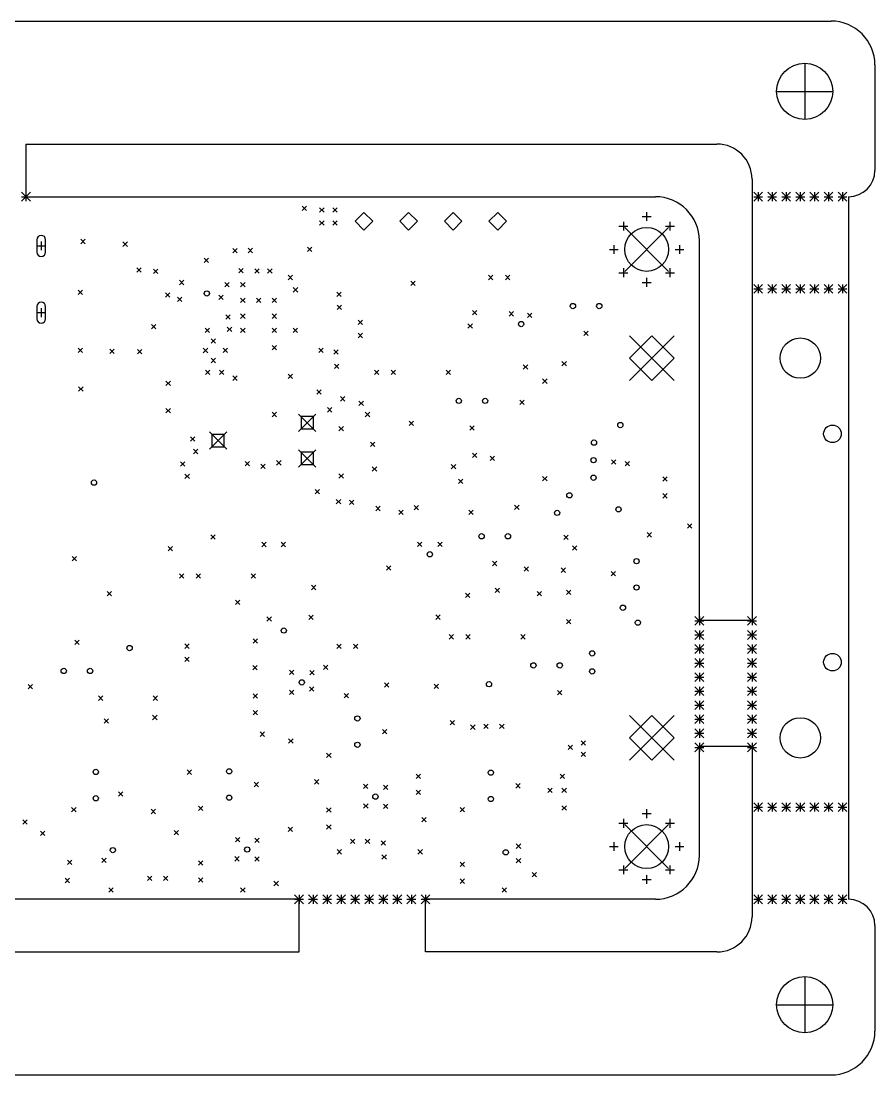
# Model space of a CAD drawing. Extents: x 101.4 to 193.5, y -168 to -75.
# Drawn here: x 144.9 to 193.5, y -135 to -75 of the extents above; entities that cross this region are included whole.
import ezdxf

# ---------------------------------------------------------------- set-up
doc = ezdxf.new("R2010")
doc.units = 0
doc.layers.add('BLACK', color=7, linetype='CONTINUOUS')

msp = doc.modelspace()

# ---------------------------------------------------------------- linework, layer by layer
at = {"layer": 'BLACK', "linetype": 'CONTINUOUS'}
for p, q in [((106, -75), (191, -75)), ((189.5, -77.4), (189.5, -80.6)), ((193.5, -77.5), (193.5, -83.5)), ((187.9, -79), (191.1, -79)), ((145.15, -82), (184.5, -82)), ((145.15, -82), (145.15, -85)), ((186.5, -84), (186.5, -109.1)), ((144.9, -84.75), (145.4, -85.25)), ((145.4, -84.75), (144.9, -85.25)), ((144.9, -85), (145.4, -85)), ((145.15, -84.75), (145.15, -85.25)), ((145.15, -85), (181, -85)), ((186.6, -84.75), (187.1, -85.25)), ((187.1, -84.75), (186.6, -85.25)), ((186.6, -85), (187.1, -85)), ((186.85, -84.75), (186.85, -85.25)), ((187.4, -84.75), (187.9, -85.25)), ((187.9, -84.75), (187.4, -85.25)), ((187.4, -85), (187.9, -85)), ((187.65, -84.75), (187.65, -85.25)), ((188.2, -84.75), (188.7, -85.25)), ((188.7, -84.75), (188.2, -85.25)), ((188.2, -85), (188.7, -85)), ((188.45, -84.75), (188.45, -85.25)), ((189, -84.75), (189.5, -85.25)), ((189.5, -84.75), (189, -85.25)), ((189, -85), (189.5, -85)), ((189.25, -84.75), (189.25, -85.25)), ((189.8, -84.75), (190.3, -85.25)), ((190.3, -84.75), (189.8, -85.25)), ((189.8, -85), (190.3, -85)), ((190.05, -84.75), (190.05, -85.25)), ((190.6, -84.75), (191.1, -85.25)), ((191.1, -84.75), (190.6, -85.25)), ((190.6, -85), (191.1, -85)), ((190.85, -84.75), (190.85, -85.25)), ((191.4, -84.75), (191.9, -85.25)), ((191.9, -84.75), (191.4, -85.25)), ((191.4, -85), (191.9, -85)), ((191.65, -84.75), (191.65, -85.25)), ((192, -85), (192, -125)), ((160.875, -85.54), (161.125, -85.79)), ((161.125, -85.54), (160.875, -85.79)), ((161.875, -85.625), (162.125, -85.875)), ((162.125, -85.625), (161.875, -85.875)), ((162.625, -85.625), (162.875, -85.875)), ((162.875, -85.625), (162.625, -85.875)), ((161.875, -86.375), (162.125, -86.625)), ((162.125, -86.375), (161.875, -86.625)), ((162.625, -86.375), (162.875, -86.625)), ((162.875, -86.375), (162.625, -86.625)), ((164.4, -85.9), (163.9, -86.4)), ((163.9, -86.4), (164.4, -86.9)), ((164.9, -86.4), (164.4, -85.9)), ((164.4, -86.9), (164.9, -86.4)), ((166.94, -85.9), (166.44, -86.4)), ((166.44, -86.4), (166.94, -86.9)), ((167.44, -86.4), (166.94, -85.9)), ((166.94, -86.9), (167.44, -86.4)), ((169.479999, -85.9), (168.979999, -86.4)), ((168.979999, -86.4), (169.479999, -86.9)), ((169.979999, -86.4), (169.479999, -85.9)), ((169.479999, -86.9), (169.979999, -86.4)), ((172.02, -85.9), (171.52, -86.4)), ((171.52, -86.4), (172.02, -86.9)), ((172.52, -86.4), (172.02, -85.9)), ((172.02, -86.9), (172.52, -86.4)), ((180.25, -86.125), (180.75, -86.125)), ((180.5, -85.875), (180.5, -86.375)), ((178.924175, -86.674175), (179.424175, -86.674175)), ((179.174175, -86.424175), (179.174175, -86.924175)), ((179.25, -86.75), (181.75, -89.25)), ((181.75, -86.75), (179.25, -89.25)), ((181.575825, -86.674175), (182.075825, -86.674175)), ((181.825825, -86.424175), (181.825825, -86.924175)), ((145.77, -87.45), (145.77, -88.15)), ((146.02, -87.55), (146.02, -88.05)), ((146.27, -88.15), (146.27, -87.45)), ((148.275, -87.425), (148.525, -87.675)), ((148.525, -87.425), (148.275, -87.675)), ((150.675, -87.575), (150.925, -87.825)), ((150.925, -87.575), (150.675, -87.825)), ((183.5, -109.1), (183.5, -87.5)), ((145.77, -87.8), (146.27, -87.8)), ((156.931382, -87.951616), (157.181382, -88.201616)), ((157.181382, -87.951616), (156.931382, -88.201616)), ((157.80109, -87.938475), (158.05109, -88.188475)), ((158.05109, -87.938475), (157.80109, -88.188475)), ((161.182053, -87.875055), (161.432053, -88.125055)), ((161.432053, -87.875055), (161.182053, -88.125055)), ((178.375, -88), (178.875, -88)), ((178.625, -87.75), (178.625, -88.25)), ((182.125, -88), (182.625, -88)), ((182.375, -87.75), (182.375, -88.25)), ((155.300002, -88.5), (155.550002, -88.75)), ((155.550002, -88.5), (155.300002, -88.75)), ((151.45588, -89.04412), (151.70588, -89.29412)), ((151.70588, -89.04412), (151.45588, -89.29412)), ((152.415, -89.125), (152.665, -89.375)), ((152.665, -89.125), (152.415, -89.375)), ((157.276246, -89.077493), (157.526246, -89.327493)), ((157.526246, -89.077493), (157.276246, -89.327493)), ((158.187427, -89.099853), (158.437427, -89.349853)), ((158.437427, -89.099853), (158.187427, -89.349853)), ((158.912347, -89.110673), (159.162347, -89.360673)), ((159.162347, -89.110673), (158.912347, -89.360673)), ((178.924175, -89.325825), (179.424175, -89.325825)), ((179.174175, -89.075825), (179.174175, -89.575825)), ((181.575825, -89.325825), (182.075825, -89.325825)), ((181.825825, -89.075825), (181.825825, -89.575825)), ((153.888909, -89.75755), (154.138909, -90.00755)), ((154.138909, -89.75755), (153.888909, -90.00755)), ((156.475, -89.875), (156.725, -90.125)), ((156.725, -89.875), (156.475, -90.125)), ((157.375, -89.875), (157.625, -90.125)), ((157.625, -89.875), (157.375, -90.125)), ((160.075, -89.475), (160.325, -89.725)), ((160.325, -89.475), (160.075, -89.725)), ((167.075001, -89.8), (167.325001, -90.05)), ((167.325001, -89.8), (167.075001, -90.05)), ((171.494999, -89.475), (171.744999, -89.725)), ((171.744999, -89.475), (171.494999, -89.725)), ((172.454999, -89.475), (172.704999, -89.725)), ((172.704999, -89.475), (172.454999, -89.725)), ((180.25, -89.875), (180.75, -89.875)), ((180.5, -89.625), (180.5, -90.125)), ((186.6, -90), (187.1, -90.5)), ((187.1, -90), (186.6, -90.5)), ((186.85, -90), (186.85, -90.5)), ((187.4, -90), (187.9, -90.5)), ((187.9, -90), (187.4, -90.5)), ((187.65, -90), (187.65, -90.5)), ((188.2, -90), (188.7, -90.5)), ((188.7, -90), (188.2, -90.5)), ((188.45, -90), (188.45, -90.5)), ((189, -90), (189.5, -90.5)), ((189.5, -90), (189, -90.5)), ((189.25, -90), (189.25, -90.5)), ((189.8, -90), (190.3, -90.5)), ((190.3, -90), (189.8, -90.5)), ((190.05, -90), (190.05, -90.5)), ((190.6, -90), (191.1, -90.5)), ((191.1, -90), (190.6, -90.5)), ((190.85, -90), (190.85, -90.5)), ((191.4, -90), (191.9, -90.5)), ((191.9, -90), (191.4, -90.5)), ((191.65, -90), (191.65, -90.5)), ((148.125, -90.325), (148.375, -90.575)), ((148.375, -90.325), (148.125, -90.575)), ((153.094106, -90.463001), (153.344106, -90.713001)), ((153.344106, -90.463001), (153.094106, -90.713001)), ((160.375, -90.175), (160.625, -90.425)), ((160.625, -90.175), (160.375, -90.425)), ((162.845028, -90.429923), (163.095028, -90.679923)), ((163.095028, -90.429923), (162.845028, -90.679923)), ((186.6, -90.25), (187.1, -90.25)), ((187.4, -90.25), (187.9, -90.25)), ((188.2, -90.25), (188.7, -90.25)), ((189, -90.25), (189.5, -90.25)), ((189.8, -90.25), (190.3, -90.25)), ((190.6, -90.25), (191.1, -90.25)), ((191.4, -90.25), (191.9, -90.25)), ((153.773652, -90.720457), (154.023652, -90.970457)), ((154.023652, -90.720457), (153.773652, -90.970457)), ((156.130943, -90.608767), (156.380943, -90.858767)), ((156.380943, -90.608767), (156.130943, -90.858767)), ((157.375, -90.775), (157.625, -91.025)), ((157.625, -90.775), (157.375, -91.025)), ((158.275, -90.774999), (158.525, -91.024999)), ((158.525, -90.774999), (158.275, -91.024999)), ((159.175, -90.775), (159.425, -91.025)), ((159.425, -90.775), (159.175, -91.025)), ((162.875, -91.171446), (163.125, -91.421446)), ((163.125, -91.171446), (162.875, -91.421446)), ((145.77, -91.25), (145.77, -91.95)), ((145.77, -91.6), (146.27, -91.6)), ((146.02, -91.35), (146.02, -91.85)), ((146.27, -91.95), (146.27, -91.25)), ((156.535457, -91.729539), (156.785457, -91.979539)), ((156.785457, -91.729539), (156.535457, -91.979539)), ((157.375, -91.675), (157.625, -91.925)), ((157.625, -91.675), (157.375, -91.925)), ((159.175, -91.675), (159.425, -91.925)), ((159.425, -91.675), (159.175, -91.925)), ((170.575, -91.475), (170.825, -91.725)), ((170.825, -91.475), (170.575, -91.725)), ((172.669858, -91.543938), (172.919858, -91.793938)), ((172.919858, -91.543938), (172.669858, -91.793938)), ((173.715067, -91.634931), (173.965067, -91.884931)), ((173.965067, -91.634931), (173.715067, -91.884931)), ((152.295, -92.275), (152.545, -92.525)), ((152.545, -92.275), (152.295, -92.525)), ((164.075, -92.024997), (164.325, -92.274997)), ((164.325, -92.024997), (164.075, -92.274997)), ((170.322147, -92.23276), (170.572147, -92.48276)), ((170.572147, -92.23276), (170.322147, -92.48276)), ((155.34883, -92.48312), (155.59883, -92.73312)), ((155.59883, -92.48312), (155.34883, -92.73312)), ((156.615063, -92.425), (156.865063, -92.675)), ((156.865063, -92.425), (156.615063, -92.675)), ((157.375, -92.475), (157.625, -92.725)), ((157.625, -92.475), (157.375, -92.725)), ((159.175, -92.475), (159.425, -92.725)), ((159.425, -92.475), (159.175, -92.725)), ((160.363909, -92.475), (160.613909, -92.725)), ((160.613909, -92.475), (160.363909, -92.725)), ((164.075, -92.775), (164.325, -93.025)), ((164.325, -92.775), (164.075, -93.025)), ((176.924998, -92.65), (177.174998, -92.9)), ((177.174998, -92.65), (176.924998, -92.9)), ((179.5314, -92.92), (182.0714, -95.46)), ((182.0714, -92.92), (179.5314, -95.46)), ((180.8014, -92.92), (179.5314, -94.19)), ((182.0714, -94.19), (180.8014, -92.92)), ((155.697004, -93.090391), (155.947004, -93.340391)), ((155.947004, -93.090391), (155.697004, -93.340391)), ((159.175, -93.475), (159.425, -93.725)), ((159.425, -93.475), (159.175, -93.725)), ((148.125, -93.625), (148.375, -93.875)), ((148.375, -93.625), (148.125, -93.875)), ((149.925, -93.675), (150.175, -93.925)), ((150.175, -93.675), (149.925, -93.925)), ((151.501313, -93.701313), (151.751313, -93.951313)), ((151.751313, -93.701313), (151.501313, -93.951313)), ((155.250955, -93.629873), (155.500955, -93.879873)), ((155.500955, -93.629873), (155.250955, -93.879873)), ((155.7, -94.199071), (155.95, -94.449071)), ((155.95, -94.199071), (155.7, -94.449071)), ((156.375, -93.625), (156.625, -93.875)), ((156.625, -93.625), (156.375, -93.875)), ((161.82269, -93.625243), (162.07269, -93.875243)), ((162.07269, -93.625243), (161.82269, -93.875243)), ((162.675, -93.714376), (162.925, -93.964376)), ((162.925, -93.714376), (162.675, -93.964376)), ((179.5314, -94.19), (180.8014, -95.46)), ((180.8014, -95.46), (182.0714, -94.19)), ((162.724671, -94.527983), (162.974671, -94.777983)), ((162.974671, -94.527983), (162.724671, -94.777983)), ((173.475, -94.575), (173.725, -94.825)), ((173.725, -94.575), (173.475, -94.825)), ((175.675, -94.375), (175.925, -94.625)), ((175.925, -94.375), (175.675, -94.625)), ((155.375, -94.875), (155.625, -95.125)), ((155.625, -94.875), (155.375, -95.125)), ((156.175, -94.875), (156.425, -95.125)), ((156.425, -94.875), (156.175, -95.125)), ((156.925201, -95.206562), (157.175201, -95.456562)), ((157.175201, -95.206562), (156.925201, -95.456562)), ((160.075, -95.099998), (160.325, -95.349998)), ((160.325, -95.099998), (160.075, -95.349998)), ((164.995001, -94.875001), (165.245001, -95.125001)), ((165.245001, -94.875001), (164.995001, -95.125001)), ((165.955001, -94.875001), (166.205001, -95.125001)), ((166.205001, -94.875001), (165.955001, -95.125001)), ((169.075001, -94.875001), (169.325001, -95.125001)), ((169.325001, -94.875001), (169.075001, -95.125001)), ((174.575, -95.375), (174.825, -95.625)), ((174.825, -95.375), (174.575, -95.625)), ((148.15, -95.825001), (148.4, -96.075001)), ((148.4, -95.825001), (148.15, -96.075001)), ((153.125, -95.5), (153.375, -95.75)), ((153.375, -95.5), (153.125, -95.75)), ((161.70707, -95.99293), (161.95707, -96.24293)), ((161.95707, -95.99293), (161.70707, -96.24293)), ((163.067461, -96.382539), (163.317461, -96.632539)), ((163.317461, -96.382539), (163.067461, -96.632539)), ((173.275, -96.575), (173.525, -96.825)), ((173.525, -96.575), (173.275, -96.825)), ((153.125, -97.05), (153.375, -97.3)), ((153.375, -97.05), (153.125, -97.3)), ((162.32307, -97.009122), (162.57307, -97.259122)), ((162.57307, -97.009122), (162.32307, -97.259122)), ((164.115083, -96.634917), (164.365083, -96.884917)), ((164.365083, -96.634917), (164.115083, -96.884917)), ((159.175, -97.275), (159.425, -97.525)), ((159.425, -97.275), (159.175, -97.525)), ((160.6747, -97.3737), (161.6653, -98.3643)), ((161.6653, -97.3737), (160.6747, -98.3643)), ((161.520233, -97.518767), (160.819767, -97.518767)), ((160.819767, -97.518767), (160.819767, -98.219233)), ((161.520233, -98.219233), (161.520233, -97.518767)), ((164.475, -97.275), (164.725, -97.525)), ((164.725, -97.275), (164.475, -97.525)), ((166.975, -97.775), (167.225, -98.025)), ((167.225, -97.775), (166.975, -98.025)), ((155.5947, -98.3897), (156.5853, -99.3803)), ((156.5853, -98.3897), (155.5947, -99.3803)), ((160.819767, -98.219233), (161.520233, -98.219233)), ((162.975, -98.075), (163.225, -98.325)), ((163.225, -98.075), (162.975, -98.325)), ((170.425, -98.050001), (170.675, -98.300001)), ((170.675, -98.050001), (170.425, -98.300001)), ((154.525, -98.675), (154.775, -98.925)), ((154.775, -98.675), (154.525, -98.925)), ((156.440233, -98.534767), (155.739767, -98.534767)), ((155.739767, -98.534767), (155.739767, -99.235233)), ((156.440233, -99.235233), (156.440233, -98.534767)), ((164.775, -98.975), (165.025, -99.225)), ((165.025, -98.975), (164.775, -99.225)), ((154.688445, -99.381337), (154.938445, -99.631337)), ((154.938445, -99.381337), (154.688445, -99.631337)), ((155.739767, -99.235233), (156.440233, -99.235233)), ((160.6747, -99.4057), (161.6653, -100.3963)), ((161.6653, -99.4057), (160.6747, -100.3963)), ((161.520233, -99.550767), (160.819767, -99.550767)), ((160.819767, -99.550767), (160.819767, -100.251233)), ((161.520233, -100.251233), (161.520233, -99.550767)), ((170.575, -99.6), (170.825, -99.85)), ((170.825, -99.6), (170.575, -99.85)), ((153.946723, -100.089184), (154.196723, -100.339184)), ((154.196723, -100.089184), (153.946723, -100.339184)), ((157.625, -100.075), (157.875, -100.325)), ((157.875, -100.075), (157.625, -100.325)), ((159.425, -100.025), (159.675, -100.275)), ((159.675, -100.025), (159.425, -100.275)), ((171.584999, -99.775), (171.834999, -100.025)), ((171.834999, -99.775), (171.584999, -100.025)), ((178.499002, -99.975), (178.749002, -100.225)), ((178.749002, -99.975), (178.499002, -100.225)), ((179.275, -100.075), (179.525, -100.325)), ((179.525, -100.075), (179.275, -100.325)), ((154.206087, -100.792913), (154.456087, -101.042913)), ((154.456087, -100.792913), (154.206087, -101.042913)), ((158.525, -100.225), (158.775, -100.475)), ((158.775, -100.225), (158.525, -100.475)), ((160.819767, -100.251233), (161.520233, -100.251233)), ((162.975, -100.775), (163.225, -101.025)), ((163.225, -100.775), (162.975, -101.025)), ((164.875, -100.375), (165.125, -100.625)), ((165.125, -100.375), (164.875, -100.625)), ((169.375, -100.25), (169.625, -100.5)), ((169.625, -100.25), (169.375, -100.5)), ((169.775, -101.075), (170.025, -101.325)), ((170.025, -101.075), (169.775, -101.325)), ((174.575, -100.926), (174.825, -101.176)), ((174.825, -100.926), (174.575, -101.176)), ((181.424999, -100.945), (181.674999, -101.195)), ((181.674999, -100.945), (181.424999, -101.195)), ((161.624909, -101.668398), (161.874909, -101.918398)), ((161.874909, -101.668398), (161.624909, -101.918398)), ((181.424999, -101.905), (181.674999, -102.155)), ((181.674999, -101.905), (181.424999, -102.155)), ((162.82561, -102.244757), (163.07561, -102.494757)), ((163.07561, -102.244757), (162.82561, -102.494757)), ((163.575, -102.275), (163.825, -102.525)), ((163.825, -102.275), (163.575, -102.525)), ((167.255, -102.582503), (167.505, -102.832503)), ((167.505, -102.582503), (167.255, -102.832503)), ((172.982148, -102.560704), (173.232148, -102.810704)), ((173.232148, -102.560704), (172.982148, -102.810704)), ((165.075, -102.625), (165.325, -102.875)), ((165.325, -102.625), (165.075, -102.875)), ((166.385158, -102.85), (166.635158, -103.1)), ((166.635158, -102.85), (166.385158, -103.1)), ((170.375, -102.85), (170.625, -103.1)), ((170.625, -102.85), (170.375, -103.1)), ((182.824999, -103.625), (183.074999, -103.875)), ((183.074999, -103.625), (182.824999, -103.875)), ((155.676344, -104.256385), (155.926344, -104.506385)), ((155.926344, -104.256385), (155.676344, -104.506385)), ((175.775, -104.275), (176.025, -104.525)), ((176.025, -104.275), (175.775, -104.525)), ((180.525, -104.125), (180.775, -104.375)), ((180.775, -104.125), (180.525, -104.375)), ((153.252999, -104.916172), (153.502999, -105.166172)), ((153.502999, -104.916172), (153.252999, -105.166172)), ((158.575, -104.675), (158.825, -104.925)), ((158.825, -104.675), (158.575, -104.925)), ((159.675, -104.675), (159.925, -104.925)), ((159.925, -104.675), (159.675, -104.925)), ((167.446946, -104.663553), (167.696946, -104.913553)), ((167.696946, -104.663553), (167.446946, -104.913553)), ((168.602127, -104.658906), (168.852127, -104.908906)), ((168.852127, -104.658906), (168.602127, -104.908906)), ((176.275, -104.875), (176.525, -105.125)), ((176.525, -104.875), (176.275, -105.125)), ((147.775, -105.475), (148.025, -105.725)), ((148.025, -105.475), (147.775, -105.725)), ((165.685159, -106.007341), (165.935159, -106.257341)), ((165.935159, -106.007341), (165.685159, -106.257341)), ((171.724999, -105.757503), (171.974999, -106.007503)), ((171.974999, -105.757503), (171.724999, -106.007503)), ((173.516255, -106.064348), (173.766255, -106.314348)), ((173.766255, -106.064348), (173.516255, -106.314348)), ((175.636091, -106.136091), (175.886091, -106.386091)), ((175.886091, -106.136091), (175.636091, -106.386091)), ((153.887501, -106.474999), (154.137501, -106.724999)), ((154.137501, -106.474999), (153.887501, -106.724999)), ((154.847501, -106.474998), (155.097501, -106.724998)), ((155.097501, -106.474998), (154.847501, -106.724998)), ((157.967501, -106.474999), (158.217501, -106.724999)), ((158.217501, -106.474999), (157.967501, -106.724999)), ((178.475, -106.341312), (178.725, -106.591312)), ((178.725, -106.341312), (178.475, -106.591312)), ((161.414585, -107.125), (161.664585, -107.375)), ((161.664585, -107.125), (161.414585, -107.375)), ((171.875, -107.282501), (172.125, -107.532501)), ((172.125, -107.282501), (171.875, -107.532501)), ((149.775, -107.475), (150.025, -107.725)), ((150.025, -107.475), (149.775, -107.725)), ((157.075, -107.975), (157.325, -108.225)), ((157.325, -107.975), (157.075, -108.225)), ((170.175, -107.575), (170.425, -107.825)), ((170.425, -107.575), (170.175, -107.825)), ((174.254908, -107.475001), (174.504908, -107.725001)), ((174.504908, -107.475001), (174.254908, -107.725001)), ((175.925001, -107.402817), (176.175001, -107.652817)), ((176.175001, -107.402817), (175.925001, -107.652817)), ((158.875, -108.925), (159.125, -109.175)), ((159.125, -108.925), (158.875, -109.175)), ((161.257501, -108.825), (161.507501, -109.075)), ((161.507501, -108.825), (161.257501, -109.075)), ((168.491428, -108.813611), (168.741428, -109.063611)), ((168.741428, -108.813611), (168.491428, -109.063611)), ((175.925, -109.075), (176.175, -109.325)), ((176.175, -109.075), (175.925, -109.325)), ((183.25, -108.9), (183.75, -109.4)), ((183.75, -108.9), (183.25, -109.4)), ((183.25, -109.15), (183.75, -109.15)), ((183.5, -108.9), (183.5, -109.4)), ((183.5, -109.1), (186.5, -109.1)), ((186.25, -108.9), (186.75, -109.4)), ((186.75, -108.9), (186.25, -109.4)), ((186.25, -109.15), (186.75, -109.15)), ((186.5, -108.9), (186.5, -109.4)), ((183.25, -109.700001), (183.75, -110.200001)), ((183.75, -109.700001), (183.25, -110.200001)), ((183.5, -109.700001), (183.5, -110.200001)), ((186.25, -109.7), (186.75, -110.2)), ((186.75, -109.7), (186.25, -110.2)), ((186.5, -109.7), (186.5, -110.2)), ((147.925, -110.25), (148.175, -110.5)), ((148.175, -110.25), (147.925, -110.5)), ((158.082501, -110.175), (158.332501, -110.425)), ((158.332501, -110.175), (158.082501, -110.425)), ((169.245, -109.932503), (169.495, -110.182503)), ((169.495, -109.932503), (169.245, -110.182503)), ((170.205, -109.932503), (170.455, -110.182503)), ((170.455, -109.932503), (170.205, -110.182503)), ((173.325, -109.932503), (173.575, -110.182503)), ((173.575, -109.932503), (173.325, -110.182503)), ((183.25, -109.950001), (183.75, -109.950001)), ((186.25, -109.95), (186.75, -109.95)), ((154.2, -110.464509), (154.45, -110.714509)), ((154.45, -110.464509), (154.2, -110.714509)), ((162.845, -110.474999), (163.095, -110.724999)), ((163.095, -110.474999), (162.845, -110.724999)), ((163.805, -110.474999), (164.055, -110.724999)), ((164.055, -110.474999), (163.805, -110.724999)), ((183.25, -110.5), (183.75, -111)), ((183.75, -110.5), (183.25, -111)), ((183.25, -110.75), (183.75, -110.75)), ((183.5, -110.5), (183.5, -111)), ((186.25, -110.5), (186.75, -111)), ((186.75, -110.5), (186.25, -111)), ((186.25, -110.75), (186.75, -110.75)), ((186.5, -110.5), (186.5, -111)), ((154.2, -111.214512), (154.45, -111.464512)), ((154.45, -111.214512), (154.2, -111.464512)), ((183.250001, -111.3), (183.750001, -111.8)), ((183.750001, -111.3), (183.250001, -111.8)), ((183.250001, -111.55), (183.750001, -111.55)), ((183.500001, -111.3), (183.500001, -111.8)), ((186.25, -111.300001), (186.75, -111.800001)), ((186.75, -111.300001), (186.25, -111.800001)), ((186.25, -111.550001), (186.75, -111.550001)), ((186.5, -111.300001), (186.5, -111.800001)), ((158.075, -111.684998), (158.325, -111.934998)), ((158.325, -111.684998), (158.075, -111.934998)), ((160.161188, -111.947418), (160.411188, -112.197418)), ((160.411188, -111.947418), (160.161188, -112.197418)), ((161.313236, -111.968455), (161.563236, -112.218455)), ((161.563236, -111.968455), (161.313236, -112.218455)), ((162.095, -111.672948), (162.345, -111.922948)), ((162.345, -111.672948), (162.095, -111.922948)), ((183.25, -112.1), (183.75, -112.6)), ((183.75, -112.1), (183.25, -112.6)), ((183.5, -112.1), (183.5, -112.6)), ((186.25, -112.1), (186.75, -112.6)), ((186.75, -112.1), (186.25, -112.6)), ((186.5, -112.1), (186.5, -112.6)), ((145.275, -112.775), (145.525, -113.025)), ((145.525, -112.775), (145.275, -113.025)), ((165.575, -112.675), (165.825, -112.925)), ((165.825, -112.675), (165.575, -112.925)), ((168.393413, -112.756587), (168.643413, -113.006587)), ((168.643413, -112.756587), (168.393413, -113.006587)), ((183.25, -112.35), (183.75, -112.35)), ((186.25, -112.35), (186.75, -112.35)), ((158.082501, -113.295), (158.332501, -113.545)), ((158.332501, -113.295), (158.082501, -113.545)), ((160.154104, -113.092271), (160.404104, -113.342271)), ((160.404104, -113.092271), (160.154104, -113.342271)), ((161.301356, -112.904047), (161.551356, -113.154047)), ((161.551356, -112.904047), (161.301356, -113.154047)), ((163.275, -113.275), (163.525, -113.525)), ((163.525, -113.275), (163.275, -113.525)), ((175.425, -113.107503), (175.675, -113.357503)), ((175.675, -113.107503), (175.425, -113.357503)), ((183.25, -112.9), (183.75, -113.4)), ((183.75, -112.9), (183.25, -113.4)), ((183.25, -113.15), (183.75, -113.15)), ((183.5, -112.9), (183.5, -113.4)), ((186.25, -112.899999), (186.75, -113.399999)), ((186.75, -112.899999), (186.25, -113.399999)), ((186.25, -113.149999), (186.75, -113.149999)), ((186.5, -112.899999), (186.5, -113.399999)), ((149.274999, -113.425), (149.524999, -113.675)), ((149.524999, -113.425), (149.274999, -113.675)), ((152.395001, -113.425), (152.645001, -113.675)), ((152.645001, -113.425), (152.395001, -113.675)), ((183.25, -113.7), (183.75, -114.2)), ((183.75, -113.7), (183.25, -114.2)), ((183.25, -113.95), (183.75, -113.95)), ((183.5, -113.7), (183.5, -114.2)), ((186.25, -113.7), (186.75, -114.2)), ((186.75, -113.7), (186.25, -114.2)), ((186.25, -113.95), (186.75, -113.95)), ((186.5, -113.7), (186.5, -114.2)), ((152.365002, -114.525), (152.615002, -114.775)), ((152.615002, -114.525), (152.365002, -114.775)), ((158.082501, -114.255), (158.332501, -114.505)), ((158.332501, -114.255), (158.082501, -114.505)), ((179.5314, -114.54), (182.0714, -117.08)), ((182.0714, -114.54), (179.5314, -117.08)), ((180.8014, -114.54), (179.5314, -115.81)), ((182.0714, -115.81), (180.8014, -114.54)), ((183.25, -114.5), (183.75, -115)), ((183.75, -114.5), (183.25, -115)), ((183.5, -114.5), (183.5, -115)), ((186.25, -114.5), (186.75, -115)), ((186.75, -114.5), (186.25, -115)), ((186.5, -114.5), (186.5, -115)), ((149.6, -114.725), (149.85, -114.975)), ((149.85, -114.725), (149.6, -114.975)), ((169.3, -114.813171), (169.55, -115.063171)), ((169.55, -114.813171), (169.3, -115.063171)), ((170.475, -115.075), (170.725, -115.325)), ((170.725, -115.075), (170.475, -115.325)), ((171.225001, -115.032503), (171.475001, -115.282503)), ((171.475001, -115.032503), (171.225001, -115.282503)), ((172.125, -115.032503), (172.375, -115.282503)), ((172.375, -115.032503), (172.125, -115.282503)), ((183.25, -114.75), (183.75, -114.75)), ((186.25, -114.75), (186.75, -114.75)), ((158.488172, -115.474999), (158.738172, -115.724999)), ((158.738172, -115.474999), (158.488172, -115.724999)), ((165.450001, -115.32875), (165.700001, -115.57875)), ((165.700001, -115.32875), (165.450001, -115.57875)), ((183.25, -115.300001), (183.75, -115.800001)), ((183.75, -115.300001), (183.25, -115.800001)), ((183.25, -115.550001), (183.75, -115.550001)), ((183.5, -115.300001), (183.5, -115.800001)), ((186.25, -115.3), (186.75, -115.8)), ((186.75, -115.3), (186.25, -115.8)), ((186.25, -115.55), (186.75, -115.55)), ((186.5, -115.3), (186.5, -115.8)), ((160.110129, -115.867403), (160.360129, -116.117403)), ((160.360129, -115.867403), (160.110129, -116.117403)), ((176.026, -116.224), (176.276, -116.474)), ((176.276, -116.224), (176.026, -116.474)), ((176.775, -115.975), (177.025, -116.225)), ((177.025, -115.975), (176.775, -116.225)), ((179.5314, -115.81), (180.8014, -117.08)), ((180.8014, -117.08), (182.0714, -115.81)), ((183.25, -116.1), (183.75, -116.6)), ((183.75, -116.1), (183.25, -116.6)), ((183.25, -116.35), (183.75, -116.35)), ((183.5, -116.1), (183.5, -116.6)), ((183.5, -122.5), (183.5, -116.3)), ((186.5, -116.3), (183.5, -116.3)), ((186.25, -116.1), (186.75, -116.6)), ((186.75, -116.1), (186.25, -116.6)), ((186.25, -116.35), (186.75, -116.35)), ((186.5, -116.1), (186.5, -116.6)), ((186.5, -116.3), (186.5, -126)), ((162.275001, -116.67875), (162.525001, -116.92875)), ((162.525001, -116.67875), (162.275001, -116.92875)), ((176.775, -116.625), (177.025, -116.875)), ((177.025, -116.625), (176.775, -116.875)), ((154.332911, -117.638759), (154.582911, -117.888759)), ((154.582911, -117.638759), (154.332911, -117.888759)), ((161.575, -118.188748), (161.825, -118.438748)), ((161.825, -118.188748), (161.575, -118.438748)), ((167.375001, -117.87875), (167.625001, -118.12875)), ((167.625001, -117.87875), (167.375001, -118.12875)), ((175.575, -117.875), (175.825, -118.125)), ((175.825, -117.875), (175.575, -118.125)), ((158.150001, -118.341247), (158.400001, -118.591247)), ((158.400001, -118.341247), (158.150001, -118.591247)), ((164.376429, -118.446106), (164.626429, -118.696106)), ((164.626429, -118.446106), (164.376429, -118.696106)), ((165.511829, -118.495869), (165.761829, -118.745869)), ((165.761829, -118.495869), (165.511829, -118.745869)), ((167.375, -118.778749), (167.625, -119.028749)), ((167.625, -118.778749), (167.375, -119.028749)), ((173.05, -118.415001), (173.3, -118.665001)), ((173.3, -118.415001), (173.05, -118.665001)), ((174.875, -118.675), (175.125, -118.925)), ((175.125, -118.675), (174.875, -118.925)), ((175.675, -118.675), (175.925, -118.925)), ((175.925, -118.675), (175.675, -118.925)), ((150.425001, -118.875), (150.675001, -119.125)), ((150.675001, -118.875), (150.425001, -119.125)), ((147.750003, -119.775), (148.000003, -120.025)), ((148.000003, -119.775), (147.750003, -120.025)), ((152.278769, -119.878767), (152.528769, -120.128767)), ((152.528769, -119.878767), (152.278769, -120.128767)), ((154.975001, -119.691248), (155.225001, -119.941248)), ((155.225001, -119.691248), (154.975001, -119.941248)), ((162.275001, -119.79875), (162.525001, -120.04875)), ((162.525001, -119.79875), (162.275001, -120.04875)), ((164.381587, -119.568413), (164.631587, -119.818413)), ((164.631587, -119.568413), (164.381587, -119.818413)), ((165.505645, -119.585689), (165.755645, -119.835689)), ((165.755645, -119.585689), (165.505645, -119.835689)), ((169.875, -119.765001), (170.125, -120.015001)), ((170.125, -119.765001), (169.875, -120.015001)), ((175.675, -119.675), (175.925, -119.925)), ((175.925, -119.675), (175.675, -119.925)), ((180.5, -119.875), (180.5, -120.375)), ((186.6, -119.5), (187.1, -120)), ((187.1, -119.5), (186.6, -120)), ((186.6, -119.75), (187.1, -119.75)), ((186.85, -119.5), (186.85, -120)), ((187.4, -119.5), (187.9, -120)), ((187.9, -119.5), (187.4, -120)), ((187.4, -119.75), (187.9, -119.75)), ((187.65, -119.5), (187.65, -120)), ((188.2, -119.5), (188.7, -120)), ((188.7, -119.5), (188.2, -120)), ((188.2, -119.75), (188.7, -119.75)), ((188.45, -119.5), (188.45, -120)), ((189, -119.5), (189.5, -120)), ((189.5, -119.5), (189, -120)), ((189, -119.75), (189.5, -119.75)), ((189.25, -119.5), (189.25, -120)), ((189.8, -119.5), (190.3, -120)), ((190.3, -119.5), (189.8, -120)), ((189.8, -119.75), (190.3, -119.75)), ((190.05, -119.5), (190.05, -120)), ((190.6, -119.5), (191.1, -120)), ((191.1, -119.5), (190.6, -120)), ((190.6, -119.75), (191.1, -119.75)), ((190.85, -119.5), (190.85, -120)), ((191.4, -119.5), (191.9, -120)), ((191.9, -119.5), (191.4, -120)), ((191.4, -119.75), (191.9, -119.75)), ((191.65, -119.5), (191.65, -120)), ((144.975, -120.475), (145.225, -120.725)), ((145.225, -120.475), (144.975, -120.725)), ((167.700967, -120.340006), (167.950967, -120.590006)), ((167.950967, -120.340006), (167.700967, -120.590006)), ((179.174175, -120.424175), (179.174175, -120.924175)), ((180.25, -120.125), (180.75, -120.125)), ((181.825825, -120.424175), (181.825825, -120.924175)), ((145.975001, -121.124999), (146.225001, -121.374999)), ((146.225001, -121.124999), (145.975001, -121.374999)), ((153.583124, -121.083124), (153.833124, -121.333124)), ((153.833124, -121.083124), (153.583124, -121.333124)), ((160.075, -120.891246), (160.325, -121.141246)), ((160.325, -120.891246), (160.075, -121.141246)), ((162.275001, -120.75875), (162.525001, -121.00875)), ((162.525001, -120.75875), (162.275001, -121.00875)), ((178.924175, -120.674175), (179.424175, -120.674175)), ((179.25, -120.75), (181.75, -123.25)), ((181.75, -120.75), (179.25, -123.25)), ((181.575825, -120.674175), (182.075825, -120.674175)), ((157.075, -121.475), (157.325, -121.725)), ((157.325, -121.475), (157.075, -121.725)), ((158.175, -121.525), (158.425, -121.775)), ((158.425, -121.525), (158.175, -121.775)), ((163.625, -121.575), (163.875, -121.825)), ((163.875, -121.575), (163.625, -121.825)), ((164.475, -121.575), (164.725, -121.825)), ((164.725, -121.575), (164.475, -121.825)), ((165.375, -121.675), (165.625, -121.925)), ((165.625, -121.675), (165.375, -121.925)), ((178.625, -121.75), (178.625, -122.25)), ((182.375, -121.75), (182.375, -122.25)), ((162.875, -122.175), (163.125, -122.425)), ((163.125, -122.175), (162.875, -122.425)), ((167.475, -122.175), (167.725, -122.425)), ((167.725, -122.175), (167.475, -122.425)), ((173.075, -121.85), (173.325, -122.1)), ((173.325, -121.85), (173.075, -122.1)), ((178.375, -122), (178.875, -122)), ((182.125, -122), (182.625, -122)), ((147.518831, -122.774999), (147.768831, -123.024999)), ((147.768831, -122.774999), (147.518831, -123.024999)), ((149.470114, -122.65612), (149.720114, -122.90612)), ((149.720114, -122.65612), (149.470114, -122.90612)), ((154.975, -122.811247), (155.225, -123.061247)), ((155.225, -122.811247), (154.975, -123.061247)), ((157.037451, -122.571627), (157.287451, -122.821627)), ((157.287451, -122.571627), (157.037451, -122.821627)), ((158.175, -122.575), (158.425, -122.825)), ((158.425, -122.575), (158.175, -122.825)), ((165.425, -122.475), (165.675, -122.725)), ((165.675, -122.475), (165.425, -122.725)), ((169.875, -122.885001), (170.125, -123.135001)), ((170.125, -122.885001), (169.875, -123.135001)), ((173.075, -122.675), (173.325, -122.925)), ((173.325, -122.675), (173.075, -122.925)), ((173.975, -123.475), (174.225, -123.725)), ((174.225, -123.475), (173.975, -123.725)), ((178.924175, -123.325825), (179.424175, -123.325825)), ((179.174175, -123.075825), (179.174175, -123.575825)), ((181.575825, -123.325825), (182.075825, -123.325825)), ((181.825825, -123.075825), (181.825825, -123.575825)), ((147.375001, -123.805), (147.625001, -124.055)), ((147.625001, -123.805), (147.375001, -124.055)), ((152.075, -123.675), (152.325, -123.925)), ((152.325, -123.675), (152.075, -123.925)), ((152.975, -123.675), (153.225, -123.925)), ((153.225, -123.675), (152.975, -123.925)), ((154.974999, -123.771246), (155.224999, -124.021246)), ((155.224999, -123.771246), (154.974999, -124.021246)), ((159.275, -123.975), (159.525, -124.225)), ((159.525, -123.975), (159.275, -124.225)), ((169.875, -123.845001), (170.125, -124.095001)), ((170.125, -123.845001), (169.875, -124.095001)), ((180.25, -123.875), (180.75, -123.875)), ((180.5, -123.625), (180.5, -124.125)), ((149.875, -124.35), (150.125, -124.6)), ((150.125, -124.35), (149.875, -124.6)), ((157.375, -124.35), (157.625, -124.6)), ((157.625, -124.35), (157.375, -124.6)), ((160.45, -124.749999), (160.95, -125.249999)), ((160.95, -124.749999), (160.45, -125.249999)), ((160.7, -124.749999), (160.7, -125.249999)), ((161.25, -124.75), (161.75, -125.25)), ((161.75, -124.75), (161.25, -125.25)), ((161.5, -124.75), (161.5, -125.25)), ((162.05, -124.749999), (162.55, -125.249999)), ((162.55, -124.749999), (162.05, -125.249999)), ((162.3, -124.749999), (162.3, -125.249999)), ((162.85, -124.75), (163.35, -125.25)), ((163.35, -124.75), (162.85, -125.25)), ((163.1, -124.75), (163.1, -125.25)), ((163.65, -124.75), (164.15, -125.25)), ((164.15, -124.75), (163.65, -125.25)), ((163.9, -124.75), (163.9, -125.25)), ((164.45, -124.75), (164.95, -125.25)), ((164.95, -124.75), (164.45, -125.25)), ((164.7, -124.75), (164.7, -125.25)), ((165.25, -124.75), (165.75, -125.25)), ((165.75, -124.75), (165.25, -125.25)), ((165.5, -124.75), (165.5, -125.25)), ((166.05, -124.749999), (166.55, -125.249999)), ((166.55, -124.749999), (166.05, -125.249999)), ((166.3, -124.749999), (166.3, -125.249999)), ((166.85, -124.75), (167.35, -125.25)), ((167.35, -124.75), (166.85, -125.25)), ((167.1, -124.75), (167.1, -125.25)), ((167.649999, -124.75), (168.149999, -125.25)), ((168.149999, -124.75), (167.649999, -125.25)), ((167.899999, -124.75), (167.899999, -125.25)), ((172.275, -124.35), (172.525, -124.6)), ((172.525, -124.35), (172.275, -124.6)), ((186.6, -124.75), (187.1, -125.25)), ((187.1, -124.75), (186.6, -125.25)), ((186.85, -124.75), (186.85, -125.25)), ((187.4, -124.75), (187.9, -125.25)), ((187.9, -124.75), (187.4, -125.25)), ((187.65, -124.75), (187.65, -125.25)), ((188.2, -124.75), (188.7, -125.25)), ((188.7, -124.75), (188.2, -125.25)), ((188.45, -124.75), (188.45, -125.25)), ((189, -124.75), (189.5, -125.25)), ((189.5, -124.75), (189, -125.25)), ((189.25, -124.75), (189.25, -125.25)), ((189.8, -124.75), (190.3, -125.25)), ((190.3, -124.75), (189.8, -125.25)), ((190.05, -124.75), (190.05, -125.25)), ((190.6, -124.75), (191.1, -125.25)), ((191.1, -124.75), (190.6, -125.25)), ((190.85, -124.75), (190.85, -125.25)), ((191.4, -124.75), (191.9, -125.25)), ((191.9, -124.75), (191.4, -125.25)), ((191.65, -124.75), (191.65, -125.25)), ((160.7, -125), (139, -125)), ((160.45, -124.999999), (160.95, -124.999999)), ((160.7, -128), (160.7, -125)), ((161.25, -125), (161.75, -125)), ((162.05, -124.999999), (162.55, -124.999999)), ((162.85, -125), (163.35, -125)), ((163.65, -125), (164.15, -125)), ((164.45, -125), (164.95, -125)), ((165.25, -125), (165.75, -125)), ((166.05, -124.999999), (166.55, -124.999999)), ((166.85, -125), (167.35, -125)), ((167.649999, -125), (168.149999, -125)), ((181, -125), (167.9, -125)), ((167.9, -128), (167.9, -125)), ((186.6, -125), (187.1, -125)), ((187.4, -125), (187.9, -125)), ((188.2, -125), (188.7, -125)), ((189, -125), (189.5, -125)), ((189.8, -125), (190.3, -125)), ((190.6, -125), (191.1, -125)), ((191.4, -125), (191.9, -125)), ((193.5, -126.5), (193.5, -132.5)), ((112.5, -128), (160.7, -128)), ((184.5, -128), (167.9, -128)), ((189.5, -129.4), (189.5, -132.6)), ((187.9, -131), (191.1, -131)), ((106, -135), (191, -135))]:
    msp.add_line(p, q, dxfattribs=at)
at = {"layer": 'BLACK'}
for centre, radius in [((189.5, -79), 1.6), ((180.5, -88), 1.25), ((155.450002, -90.506886), 0.15), ((176.299998, -91.225001), 0.15), ((177.799999, -91.225), 0.15), ((173.349999, -92.249999), 0.15), ((189.25, -94.19), 1.15), ((169.8, -96.625002), 0.15), ((171.300002, -96.625001), 0.15), ((179, -98), 0.15), ((191.08, -98.5), 0.5), ((177.5, -99), 0.15), ((177.474, -100), 0.15), ((149.025, -101.275), 0.15), ((177.474, -101), 0.15), ((176.1, -102), 0.15), ((175.4, -103), 0.15), ((178.9, -102.8), 0.15), ((171.099999, -104.332504), 0.15), ((172.6, -104.332503), 0.15), ((168.15, -105.357502), 0.15), ((179.924999, -105.749997), 0.15), ((179.924999, -107.25), 0.15), ((179.15, -108.4), 0.15), ((180, -109.25), 0.15), ((159.832502, -109.700001), 0.15), ((151.053608, -110.696542), 0.15), ((177.4, -111), 0.15), ((191.08, -111.5), 0.5), ((174.049999, -111.682504), 0.15), ((175.55, -111.682503), 0.15), ((147.3, -112.000001), 0.15), ((148.800001, -112), 0.15), ((177.4, -112.024265), 0.15), ((160.8575, -112.65), 0.15), ((171.521515, -112.756304), 0.15), ((164.025001, -114.70375), 0.15), ((189.25, -115.81), 1.15), ((164.025002, -116.203751), 0.15), ((149.125001, -117.75), 0.15), ((156.725, -117.716247), 0.15), ((171.625, -117.790001), 0.15), ((149.125002, -119.25), 0.15), ((156.725001, -119.216249), 0.15), ((165.05, -119.15375), 0.15), ((171.625001, -119.290002), 0.15), ((180.5, -122), 1.25), ((150.099998, -122.2), 0.15), ((157.749999, -122.166246), 0.15), ((172.471971, -122.328031), 0.15), ((189.5, -131), 1.6)]:
    msp.add_circle(centre, radius, dxfattribs=at)
for centre, radius, start, end in [((191, -77.5), 2.5, 0, 90), ((184.5, -84), 2, 0, 90), ((192, -83.5), 1.5, -90, 0), ((181, -87.5), 2.5, 0, 90), ((146.02, -87.45), 0.25, 0, 180), ((146.02, -88.15), 0.25, 180, 360), ((146.02, -91.25), 0.25, 0, 180), ((146.02, -91.95), 0.25, 180, 360), ((181, -122.5), 2.5, -90, 0), ((192, -126.5), 1.5, 0, 90), ((184.5, -126), 2, -90, 0), ((191, -132.5), 2.5, -90, 0)]:
    msp.add_arc(centre, radius, start, end, dxfattribs=at)

doc.saveas('drawing.dxf')
